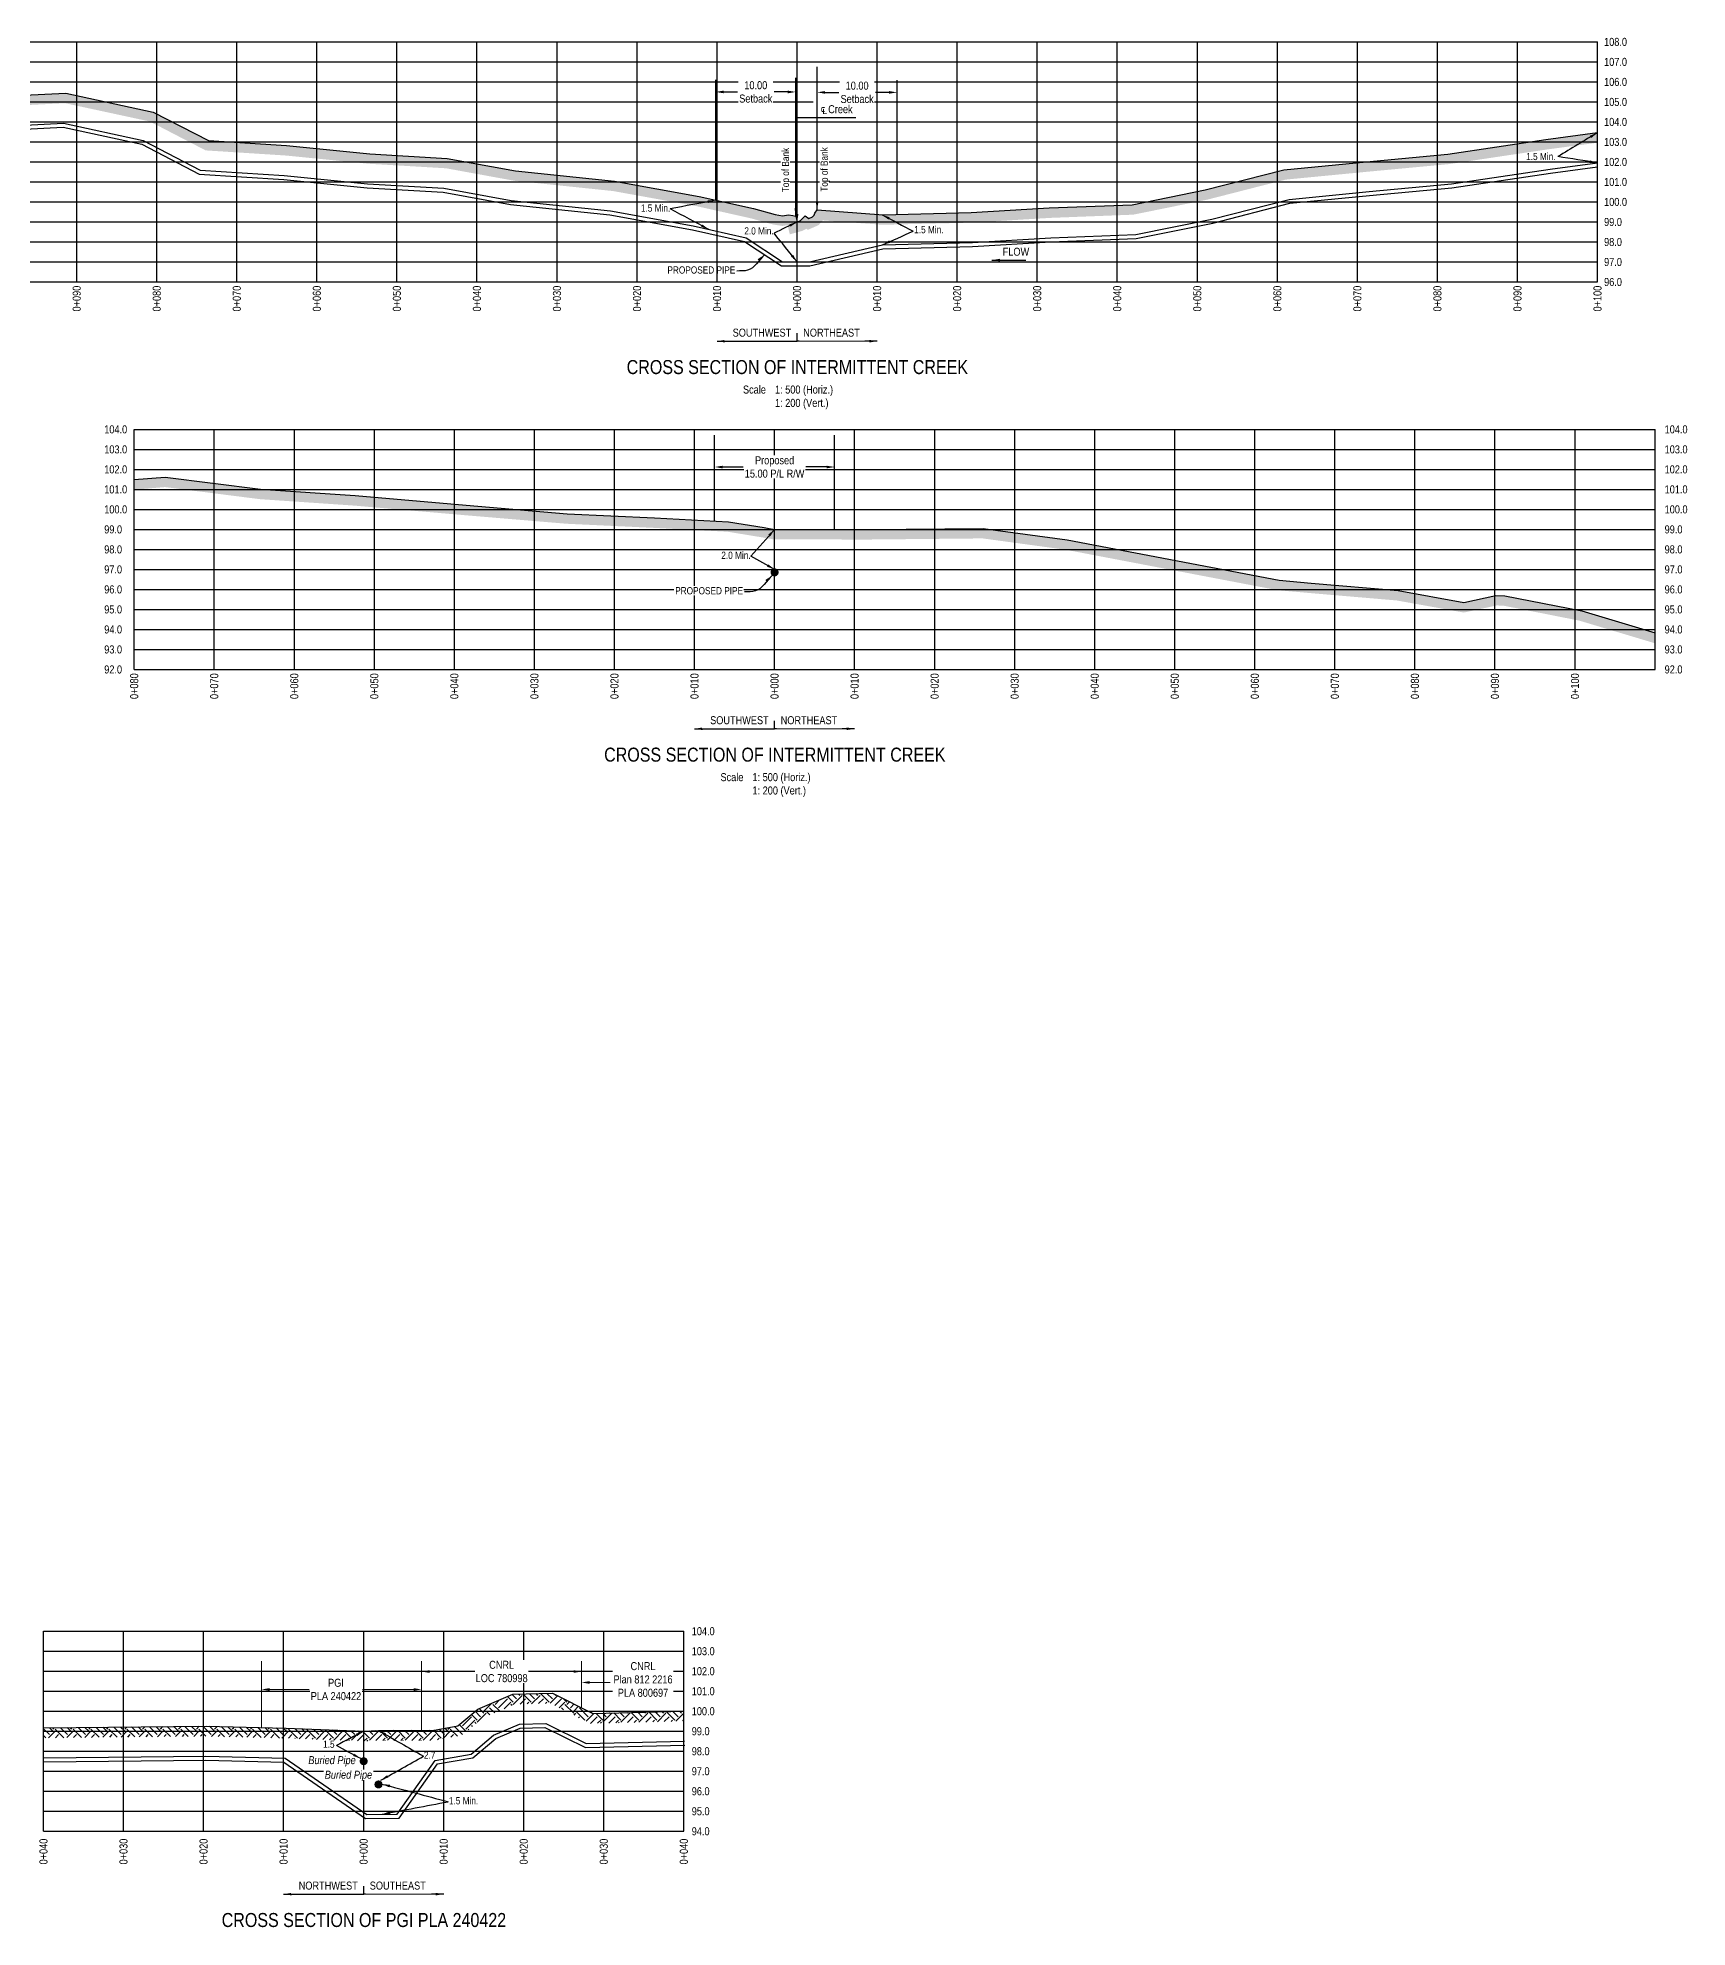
# Model space of a CAD drawing. Extents: x 406232 to 435383, y 6039561 to 6052989.
# Drawn here: x 415388 to 417449, y 6046361 to 6048722 of the extents above; entities that cross this region are included whole.
import ezdxf
from ezdxf.enums import TextEntityAlignment as Align

# ---------------------------------------------------------------- set-up
doc = ezdxf.new("R2010")
doc.units = 0
doc.header["$LTSCALE"] = 5
doc.header["$PDSIZE"] = 0.5
doc.linetypes.add('foc-TOPO', pattern=[1, 0.2, -0.8])
doc.layers.get('Defpoints').update_dxf_attribs({"color": 9})
for name, color, linetype in [('AS-PIPE-UG-T', 44, 'Continuous'), ('CG-NOTES', 7, 'Continuous'), ('DETAIL-T', 7, 'Continuous'), ('L-BD', 7, 'Continuous'), ('L-DETAIL-T', 3, 'Continuous'), ('L-MON', 1, 'Continuous'), ('P-CROSSINGS-GRID', 8, 'Continuous'), ('P-CROSSINGS-GROUND', 48, 'foc-TOPO'), ('P-CROSSINGS-LINE', 3, 'Continuous'), ('P-PROPOSED', 10, 'Continuous'), ('S-T7', 7, 'Continuous')]:
    doc.layers.add(name, color=color, linetype=linetype)
doc.layers.add('F-AR-T', color=190, linetype='Continuous', lineweight=9)
doc.layers.add('F-RW-T', color=190, linetype='Continuous', lineweight=9)
doc.styles.add('140', font='ARIALN.TTF', dxfattribs={"height": 15})
doc.styles.add('80', font='ARIALN.TTF', dxfattribs={"height": 10})
doc.styles.add('80CG', font='ARIALN.TTF', dxfattribs={"height": 10})
doc.styles.add('80L', font='ARIALN.TTF', dxfattribs={"height": 10})
doc.dimstyles.new('Compass 5 000', dxfattribs={"dimscale": 5, "dimtxt": 9, "dimasz": 2, "dimexe": 0.2, "dimexo": 0.0625, "dimgap": 0.5, "dimtad": 0, "dimtih": 1, "dimtoh": 1, "dimzin": 0, "dimdsep": 46, "dimtxsty": '80CG', "dimcen": 0.1, "dimse1": 1, "dimse2": 1, "dimclrd": 256, "dimclrt": 256, "dimaunit": 1, "dimadec": 4, "dimazin": 0, "dimtfac": 0.06, "dimtofl": 0, "dimtmove": 0, "dimatfit": 1, "dimfxl": 0.2, "dimtolj": 1, "dimtzin": 0, "dimlwd": -1, "dimarcsym": 0})
pattern_1 = [(45, (192.612, 2759.253), (0, 22.440395626), [15.86775592, -15.86775592]), (45, (188.404, 2763.461), (0, 22.440395626), [15.86775592, -15.86775592]), (45, (184.197, 2767.668), (0, 22.440395626), [15.86775592, -15.86775592]), (135, (184.197, 2770.473), (-22.440395626, 0), [15.86775592, -15.86775592]), (135, (188.404, 2774.681), (-22.440395626, 0), [15.86775592, -15.86775592]), (135, (192.612, 2778.889), (-22.440395626, 0), [15.86775592, -15.86775592])]

# ---------------------------------------------------------------- blocks, each defined once
blk = doc.blocks.new('*D867')
at = {"transparency": 16777216}
for p, q in [((416245.5, 6048654.5), (416262.5, 6048654.5)), ((416325.4, 6048654.5), (416308.4, 6048654.5))]:
    blk.add_line(p, q, dxfattribs=at)
for points in [[(416245.5, 6048656.2), (416245.5, 6048652.8), (416235.5, 6048654.5)], [(416325.4, 6048656.2), (416325.4, 6048652.8), (416335.4, 6048654.5)]]:
    blk.add_solid(points, dxfattribs=at)
at = {"layer": 'Defpoints', "color": 0, "transparency": 16777216}
for p in [(416235.5, 6048654.5), (416235.5, 6048636), (416335.4, 6048636)]:
    blk.add_point(p, dxfattribs=at)
at = {"transparency": 16777216, "insert": (416285.5, 6048654.5), "char_height": 10, "attachment_point": 5, "style": '80CG', "bg_fill": 3, "box_fill_scale": 1.1, "bg_fill_color": 256, "bg_fill_true_color": 13158600, "bg_fill_transparency": 0}
blk.add_mtext('\\A1;10.00\\PSetback', dxfattribs=at)
blk = doc.blocks.new('*D868')
at = {"transparency": 16777216}
for p, q in [((416372.1, 6048654), (416389.1, 6048654)), ((416452, 6048654), (416435, 6048654))]:
    blk.add_line(p, q, dxfattribs=at)
for points in [[(416372.1, 6048655.6), (416372.1, 6048652.3), (416362.1, 6048654)], [(416452, 6048655.6), (416452, 6048652.3), (416462, 6048654)]]:
    blk.add_solid(points, dxfattribs=at)
at = {"layer": 'Defpoints', "color": 0, "transparency": 16777216}
for p in [(416362.1, 6048654), (416362.1, 6048635.5), (416462, 6048635.5)]:
    blk.add_point(p, dxfattribs=at)
at = {"transparency": 16777216, "insert": (416412.1, 6048654), "char_height": 10, "attachment_point": 5, "style": '80CG', "bg_fill": 3, "box_fill_scale": 1.1, "bg_fill_color": 256, "bg_fill_true_color": 13158600, "bg_fill_transparency": 0}
blk.add_mtext('\\A1;10.00\\PSetback', dxfattribs=at)
blk = doc.blocks.new('PLIA')
at = {"color": 255, "const_width": 1}
blk.add_lwpolyline([(-0.5, 0, 1), (0.5, 0, 1)], format="xyb", close=True, dxfattribs=at)
blk = doc.blocks.new('PLIAA')
blk.add_blockref('PLIA', (0, 0))
blk = doc.blocks.new('PLIB')
at = {"color": 1}
blk.add_circle((0, 0), 0.8, dxfattribs=at)
blk = doc.blocks.new('PLIBB')
blk.add_blockref('PLIB', (0, 0))
blk = doc.blocks.new('PLICC')
for name in ['PLIAA', 'PLIBB']:
    blk.add_blockref(name, (0, 0))
blk = doc.blocks.new('PLI')
blk.add_blockref('PLICC', (0, 0))
blk = doc.blocks.new('*D870')
at = {"transparency": 16777216}
for p, q in [((416244, 6048185.8), (416269.9, 6048185.8)), ((416374, 6048185.8), (416348.1, 6048185.8))]:
    blk.add_line(p, q, dxfattribs=at)
for points in [[(416244, 6048187.4), (416244, 6048184.1), (416234, 6048185.8)], [(416374, 6048187.4), (416374, 6048184.1), (416384, 6048185.8)]]:
    blk.add_solid(points, dxfattribs=at)
at = {"layer": 'Defpoints', "color": 0, "transparency": 16777216}
for p in [(416234, 6048198.2), (416384, 6048198.2), (416384, 6048185.8)]:
    blk.add_point(p, dxfattribs=at)
at = {"transparency": 16777216, "insert": (416309, 6048185.8), "char_height": 10, "attachment_point": 5, "style": '80CG', "bg_fill": 3, "box_fill_scale": 1.1, "bg_fill_color": 256, "bg_fill_true_color": 13158600, "bg_fill_transparency": 0}
blk.add_mtext('\\A1;Proposed\\P15.00 P/L R/W', dxfattribs=at)
blk = doc.blocks.new('*D880')
at = {"layer": 'Defpoints', "color": 0, "transparency": 16777216}
for p in [(415668, 6046658), (415668, 6046648.6), (415867.9, 6046648.6)]:
    blk.add_point(p, dxfattribs=at)
at = {"layer": 'F-RW-T', "transparency": 16777216}
for p, q in [((415678, 6046658), (415727.7, 6046658)), ((415857.9, 6046658), (415794.3, 6046658))]:
    blk.add_line(p, q, dxfattribs=at)
for points in [[(415678, 6046659.7), (415678, 6046656.4), (415668, 6046658)], [(415857.9, 6046659.7), (415857.9, 6046656.4), (415867.9, 6046658)]]:
    blk.add_solid(points, dxfattribs=at)
at = {"layer": 'F-RW-T', "transparency": 16777216, "insert": (415761, 6046658), "char_height": 10, "attachment_point": 5, "style": '80CG', "bg_fill": 3, "box_fill_scale": 1.1, "bg_fill_color": 256, "bg_fill_true_color": 13158600, "bg_fill_transparency": 0}
blk.add_mtext('\\A1;PGI\\PPLA 240422', dxfattribs=at)
blk = doc.blocks.new('*D881')
at = {"layer": 'Defpoints', "color": 0, "transparency": 16777216}
for p in [(416067.8, 6046680.5), (415867.9, 6046674.7), (416067.8, 6046674.7)]:
    blk.add_point(p, dxfattribs=at)
at = {"layer": 'F-AR-T', "transparency": 16777216}
for p, q in [((415877.9, 6046680.5), (415933.7, 6046680.5)), ((416057.8, 6046680.5), (416002.3, 6046680.5))]:
    blk.add_line(p, q, dxfattribs=at)
for points in [[(415877.9, 6046682.1), (415877.9, 6046678.8), (415867.9, 6046680.5)], [(416057.8, 6046682.1), (416057.8, 6046678.8), (416067.8, 6046680.5)]]:
    blk.add_solid(points, dxfattribs=at)
at = {"layer": 'F-AR-T', "transparency": 16777216, "insert": (415968, 6046680.5), "char_height": 10, "attachment_point": 5, "style": '80CG', "bg_fill": 3, "box_fill_scale": 1.1, "bg_fill_color": 256, "bg_fill_true_color": 13158600, "bg_fill_transparency": 0}
blk.add_mtext('\\A1;CNRL\\PLOC 780998', dxfattribs=at)

msp = doc.modelspace()

# ---------------------------------------------------------------- hatches: boundary and pattern name
at = {"layer": 'P-CROSSINGS-GROUND'}
h = msp.add_hatch(dxfattribs=at)
h.set_pattern_fill('EARTH', color=256, scale=2.498859, angle=45)
h.set_pattern_definition(pattern_1)
h.paths.add_polyline_path([(414837.151, 6048646.026), (414918.802, 6048641.949), (415029.357, 6048670.203), (415106.855, 6048680.212), (415204.752, 6048653.745), (415309.299, 6048634.948), (415422.616, 6048640.438), (415528.544, 6048617.586), (415598.124, 6048581.471), (415698.268, 6048575.067), (415802.176, 6048564.764), (415898.62, 6048559.094), (415983.487, 6048543.57), (416107.372, 6048530.644), (416212.218, 6048511.624), (416279.545, 6048496.525), (416306.864, 6048488.918), (416318.767, 6048487.035), (416325.242, 6048488.138), (416328.026, 6048476.608), (416343.236, 6048480.755), (416348.707, 6048483.542), (416350.651, 6048482.224), (416364.002, 6048488.11), (416369.217, 6048493.857), (416369.265, 6048493.972), (416444.217, 6048488.516), (416555.016, 6048491.186), (416652.809, 6048497.092), (416757.203, 6048501.151), (416849.801, 6048519.965), (416947.507, 6048544.953), (417049.517, 6048554.783), (417151.564, 6048564.339), (417274.278, 6048582.675), (417337.151, 6048591.076), (417337.151, 6048603.681), (417272.528, 6048595.047), (417150.057, 6048576.747), (417048.336, 6048567.222), (416945.347, 6048557.297), (416847.007, 6048532.147), (416755.706, 6048513.597), (416652.19, 6048509.572), (416554.489, 6048503.672), (416444.521, 6048501.022), (416362.085, 6048507.022), (416359.465, 6048502.897), (416358.529, 6048500.672), (416356.533, 6048498.472), (416351.94, 6048496.447), (416347.332, 6048499.572), (416344.5, 6048497.172), (416341.36, 6048493.822), (416338.71, 6048492.472), (416337.151, 6048492.047), (416335.443, 6048499.122), (416331.95, 6048499.922), (416326.328, 6048500.997), (416318.693, 6048499.697), (416309.525, 6048501.147), (416282.59, 6048508.647), (416214.701, 6048523.872), (416109.138, 6048543.022), (415985.262, 6048555.947), (415900.117, 6048571.522), (415803.16, 6048577.222), (415699.283, 6048587.522), (415601.546, 6048593.772), (415532.814, 6048629.447), (415423.648, 6048652.997), (415310.113, 6048647.497), (415207.493, 6048665.947), (415107.718, 6048692.922), (415027.001, 6048682.497), (414917.538, 6048654.522), (414837.151, 6048658.535)])
h = msp.add_hatch(dxfattribs=at)
h.set_pattern_fill('EARTH', color=256, scale=2.498859, angle=45)
h.set_pattern_definition([(45, (164.46, 3001.199), (0, 22.440395626), [15.86775592, -15.86775592]), (45, (160.253, 3005.406), (0, 22.440395626), [15.86775592, -15.86775592]), (45, (156.045, 3009.614), (0, 22.440395626), [15.86775592, -15.86775592]), (135, (156.045, 3012.419), (-22.440395626, 0), [15.86775592, -15.86775592]), (135, (160.253, 3016.626), (-22.440395626, 0), [15.86775592, -15.86775592]), (135, (164.46, 3020.834), (-22.440395626, 0), [15.86775592, -15.86775592])])
h.paths.add_polyline_path([(415508.999, 6048157.455), (415547.451, 6048160.703), (415665.68, 6048145.618), (415783.919, 6048137.547), (415922.722, 6048125.5), (416048.981, 6048114.874), (416158.54, 6048109.713), (416249.941, 6048104.948), (416293.957, 6048097.767), (416307.903, 6048095.322), (416425.603, 6048095.14), (416568.903, 6048096.558), (416672.564, 6048082.419), (416937.508, 6048031.855), (416978.207, 6048028.222), (417086.24, 6048018.995), (417170.171, 6048003.909), (417211.185, 6048012.797), (417219.96, 6048012.448), (417314.462, 6047993.778), (417408.999, 6047965.432), (417408.999, 6047978.476), (417317.474, 6048005.919), (417221.427, 6048024.894), (417210.092, 6048025.344), (417169.944, 6048016.644), (417087.88, 6048031.394), (416979.294, 6048040.669), (416939.239, 6048044.244), (416674.581, 6048094.754), (416569.69, 6048109.061), (416425.551, 6048107.635), (416308.999, 6048107.815), (416296.042, 6048110.086), (416251.276, 6048117.389), (416159.159, 6048122.192), (416049.8, 6048127.344), (415923.786, 6048137.949), (415784.884, 6048150.004), (415666.897, 6048158.058), (415547.719, 6048173.265), (415508.999, 6048169.994)])
h = msp.add_hatch(dxfattribs=at)
h.set_pattern_fill('EARTH', color=256, scale=2.498859, angle=45)
h.set_pattern_definition(pattern_1)
h.paths.add_polyline_path([(415395.63, 6046610.033), (415598.817, 6046612.1), (415698.559, 6046609.674), (415795.63, 6046605.847), (415814.145, 6046606.798), (415881.803, 6046606.948), (415913.286, 6046612.476), (415938.072, 6046633.385), (415982.035, 6046652.044), (416031.617, 6046653.394), (416082.075, 6046628.083), (416195.63, 6046631.054), (416195.63, 6046618.555), (416079.272, 6046615.511), (416028.82, 6046640.819), (415984.739, 6046639.618), (415944.688, 6046622.62), (415918.766, 6046600.752), (415882.905, 6046594.456), (415814.479, 6046594.304), (415795.705, 6046593.341), (415698.161, 6046597.186), (415598.728, 6046599.604), (415395.758, 6046597.539)])

# ---------------------------------------------------------------- linework, layer by layer
for p, q in [((416235.488, 6048519.21), (416235.488, 6048669.736)), ((416335.443, 6048533.82), (416335.443, 6048671.981)), ((416462.039, 6048501.777), (416462.039, 6048669.206)), ((416234.034, 6048118.288), (416234.034, 6048225.669)), ((416383.965, 6048107.699), (416383.965, 6048225.669))]:
    msp.add_line(p, q)
at = {"layer": 'CG-NOTES'}
for p, q in [((416337.151, 6048343.025), (416337.151, 6048353.025)), ((416308.999, 6047858.656), (416308.999, 6047868.656)), ((415795.63, 6046402.257), (415795.63, 6046412.257))]:
    msp.add_line(p, q, dxfattribs=at)
at = {"layer": 'F-RW-T'}
msp.add_line((415667.989, 6046610.418), (415667.989, 6046693.231), dxfattribs=at)
at = {"layer": 'P-CROSSINGS-GRID', "color": 8}
for p, q in [((414837.151, 6048717.047), (417337.151, 6048717.047)), ((415437.151, 6048417.047), (415437.151, 6048717.047)), ((415537.151, 6048417.047), (415537.151, 6048717.047)), ((415637.151, 6048417.047), (415637.151, 6048717.047)), ((415737.151, 6048417.047), (415737.151, 6048717.047)), ((415837.151, 6048417.047), (415837.151, 6048717.047)), ((415937.151, 6048417.047), (415937.151, 6048717.047)), ((416037.151, 6048417.047), (416037.151, 6048717.047)), ((416137.151, 6048417.047), (416137.151, 6048717.047)), ((416237.151, 6048417.047), (416237.151, 6048717.047)), ((416337.151, 6048417.047), (416337.151, 6048717.047)), ((416437.151, 6048417.047), (416437.151, 6048717.047)), ((416537.151, 6048417.047), (416537.151, 6048717.047)), ((416637.151, 6048417.047), (416637.151, 6048717.047)), ((416737.151, 6048417.047), (416737.151, 6048717.047)), ((416837.151, 6048417.047), (416837.151, 6048717.047)), ((416937.151, 6048417.047), (416937.151, 6048717.047)), ((417037.151, 6048417.047), (417037.151, 6048717.047)), ((417137.151, 6048417.047), (417137.151, 6048717.047)), ((417237.151, 6048417.047), (417237.151, 6048717.047)), ((417337.151, 6048417.047), (417337.151, 6048717.047)), ((414837.151, 6048692.047), (417337.151, 6048692.047)), ((414837.151, 6048667.047), (417337.151, 6048667.047)), ((414837.151, 6048642.047), (417337.151, 6048642.047)), ((414837.151, 6048617.047), (417337.151, 6048617.047)), ((414837.151, 6048592.047), (417337.151, 6048592.047)), ((414837.151, 6048567.047), (417337.151, 6048567.047)), ((414837.151, 6048542.047), (417337.151, 6048542.047)), ((414837.151, 6048517.047), (417337.151, 6048517.047)), ((414837.151, 6048492.047), (417337.151, 6048492.047)), ((414837.151, 6048467.047), (417337.151, 6048467.047)), ((414837.151, 6048442.047), (417337.151, 6048442.047)), ((414837.151, 6048417.047), (417337.151, 6048417.047)), ((415508.999, 6048232.815), (417408.999, 6048232.815)), ((415508.999, 6047932.815), (415508.999, 6048232.815)), ((415608.999, 6047932.815), (415608.999, 6048232.815)), ((415708.999, 6047932.815), (415708.999, 6048232.815)), ((415808.999, 6047932.815), (415808.999, 6048232.815)), ((415908.999, 6047932.815), (415908.999, 6048232.815)), ((416008.999, 6047932.815), (416008.999, 6048232.815)), ((416108.999, 6047932.815), (416108.999, 6048232.815)), ((416208.999, 6047932.815), (416208.999, 6048232.815)), ((416308.999, 6047932.815), (416308.999, 6048232.815)), ((416408.999, 6047932.815), (416408.999, 6048232.815)), ((416508.999, 6047932.815), (416508.999, 6048232.815)), ((416608.999, 6047932.815), (416608.999, 6048232.815)), ((416708.999, 6047932.815), (416708.999, 6048232.815)), ((416808.999, 6047932.815), (416808.999, 6048232.815)), ((416908.999, 6047932.815), (416908.999, 6048232.815)), ((417008.999, 6047932.815), (417008.999, 6048232.815)), ((417108.999, 6047932.815), (417108.999, 6048232.815)), ((417208.999, 6047932.815), (417208.999, 6048232.815)), ((417308.999, 6047932.815), (417308.999, 6048232.815)), ((417408.999, 6047932.815), (417408.999, 6048232.815)), ((415508.999, 6048207.815), (417408.999, 6048207.815)), ((415508.999, 6048182.815), (417408.999, 6048182.815)), ((415508.999, 6048157.815), (417408.999, 6048157.815)), ((415508.999, 6048132.815), (417408.999, 6048132.815)), ((415508.999, 6048107.815), (417408.999, 6048107.815)), ((415508.999, 6048082.815), (417408.999, 6048082.815)), ((415508.999, 6048057.815), (417408.999, 6048057.815)), ((415508.999, 6048032.815), (417408.999, 6048032.815)), ((415508.999, 6048007.815), (417408.999, 6048007.815)), ((415508.999, 6047982.815), (417408.999, 6047982.815)), ((415508.999, 6047957.815), (417408.999, 6047957.815)), ((415508.999, 6047932.815), (417408.999, 6047932.815)), ((415395.63, 6046730.847), (416195.63, 6046730.847)), ((415395.63, 6046480.847), (415395.63, 6046730.847)), ((415495.63, 6046480.847), (415495.63, 6046730.847)), ((415595.63, 6046480.847), (415595.63, 6046730.847)), ((415695.63, 6046480.847), (415695.63, 6046730.847)), ((415795.63, 6046480.847), (415795.63, 6046730.847)), ((415895.63, 6046480.847), (415895.63, 6046730.847)), ((415995.63, 6046480.847), (415995.63, 6046730.847)), ((416095.63, 6046480.847), (416095.63, 6046730.847)), ((416195.63, 6046480.847), (416195.63, 6046730.847)), ((415395.63, 6046705.847), (416195.63, 6046705.847)), ((415395.63, 6046680.847), (416195.63, 6046680.847)), ((415395.63, 6046655.847), (416195.63, 6046655.847)), ((415395.63, 6046630.847), (416195.63, 6046630.847)), ((415395.63, 6046605.847), (416195.63, 6046605.847)), ((415395.63, 6046580.847), (416195.63, 6046580.847)), ((415395.63, 6046555.847), (416195.63, 6046555.847)), ((415395.63, 6046530.847), (416195.63, 6046530.847)), ((415395.63, 6046505.847), (416195.63, 6046505.847)), ((415395.63, 6046480.847), (416195.63, 6046480.847))]:
    msp.add_line(p, q, dxfattribs=at)
at = {"layer": 'P-CROSSINGS-LINE', "color": 3, "flags": 128}
for points in [[(415310.113, 6048647.497), (415423.648, 6048652.997), (415532.814, 6048629.447), (415601.546, 6048593.772), (415699.283, 6048587.522), (415803.16, 6048577.222), (415900.117, 6048571.522), (415985.262, 6048555.947), (416109.138, 6048543.022), (416214.701, 6048523.872), (416282.59, 6048508.647), (416309.525, 6048501.147), (416318.693, 6048499.697), (416326.328, 6048500.997), (416331.95, 6048499.922), (416335.443, 6048499.122), (416337.151, 6048492.047), (416338.71, 6048492.472), (416341.36, 6048493.822), (416344.5, 6048497.172), (416347.332, 6048499.572), (416351.94, 6048496.447), (416356.533, 6048498.472), (416358.529, 6048500.672), (416359.465, 6048502.897), (416362.085, 6048507.022), (416444.521, 6048501.022), (416554.489, 6048503.672), (416652.19, 6048509.572), (416755.706, 6048513.597), (416847.007, 6048532.147), (416945.347, 6048557.297), (417048.336, 6048567.222), (417150.057, 6048576.747), (417272.528, 6048595.047), (417337.151, 6048603.681)], [(415508.999, 6048169.994), (415547.719, 6048173.265), (415666.897, 6048158.058), (415784.884, 6048150.004), (415923.786, 6048137.949), (416049.8, 6048127.344), (416159.159, 6048122.192), (416251.276, 6048117.389), (416296.042, 6048110.086), (416308.999, 6048107.815), (416425.551, 6048107.635), (416569.69, 6048109.061), (416674.581, 6048094.754), (416939.239, 6048044.244), (416979.294, 6048040.669), (417087.88, 6048031.394), (417169.944, 6048016.644), (417210.092, 6048025.344), (417221.427, 6048024.894), (417317.474, 6048005.919), (417408.999, 6047978.476)], [(415395.63, 6046610.033), (415598.817, 6046612.1), (415698.559, 6046609.674), (415795.63, 6046605.847), (415814.145, 6046606.798), (415881.803, 6046606.948), (415913.286, 6046612.476), (415938.072, 6046633.385), (415982.035, 6046652.044), (416031.617, 6046653.394), (416082.075, 6046628.083), (416195.63, 6046631.054)]]:
    msp.add_lwpolyline(points, dxfattribs=at)
at = {"layer": 'P-PROPOSED'}
for points in [[(415307.672, 6048609.852), (415420.551, 6048615.32), (415520.002, 6048593.865), (415591.281, 6048556.869), (415696.237, 6048550.157), (415800.209, 6048539.848), (415895.628, 6048534.238), (415979.937, 6048518.816), (416103.84, 6048505.888), (416207.252, 6048487.128), (416273.455, 6048472.281), (416273.455, 6048472.281), (416318.924, 6048442.047), (416352.594, 6048442.047), (416443.61, 6048463.506), (416443.61, 6048463.506), (416556.071, 6048466.216), (416654.048, 6048472.133), (416760.195, 6048476.26), (416855.387, 6048495.601), (416951.827, 6048520.265), (417051.881, 6048529.907), (417154.578, 6048539.523), (417277.78, 6048557.932), (417337.151, 6048565.865)], [(415307.347, 6048604.832), (415420.137, 6048610.296), (415518.294, 6048589.121), (415589.912, 6048551.948), (415695.831, 6048545.175), (415799.816, 6048534.864), (415895.029, 6048529.267), (415979.227, 6048513.865), (416103.134, 6048500.937), (416206.258, 6048482.229), (416271.459, 6048467.607), (416317.414, 6048437.049), (416353.175, 6048437.049), (416444.25, 6048458.522), (416556.282, 6048461.222), (416654.295, 6048467.141), (416760.794, 6048471.282), (416856.505, 6048490.728), (416952.691, 6048515.327), (417052.353, 6048524.931), (417155.18, 6048534.56), (417278.48, 6048552.984), (417337.151, 6048560.823)]]:
    msp.add_lwpolyline(points, dxfattribs=at)

# ---------------------------------------------------------------- block references
at = {"layer": 'L-MON', "xscale": 4.997718399999963, "yscale": 4.997718399999963, "zscale": 4.997718399999963}
msp.add_blockref('PLI', (416308.999, 6048054.102), dxfattribs=at)

# ---------------------------------------------------------------- texts
at = {"style": '80L'}
msp.add_text('FLOW', height=9.9954, rotation=359.666704, dxfattribs=at).set_placement((416593.951, 6048449.934))
at = {"style": '80'}
for s, p in [('0+090', (415437.064, 6048412.351)), ('0+080', (415537.064, 6048412.351)), ('0+070', (415637.064, 6048412.351)), ('0+060', (415737.064, 6048412.351)), ('0+050', (415837.064, 6048412.351)), ('0+040', (415937.064, 6048412.351)), ('0+030', (416037.064, 6048412.351)), ('0+020', (416137.064, 6048412.351)), ('0+010', (416237.064, 6048412.351)), ('0+000', (416337.064, 6048412.351)), ('0+010', (416437.064, 6048412.351)), ('0+020', (416537.064, 6048412.351)), ('0+030', (416637.064, 6048412.351)), ('0+040', (416737.064, 6048412.351)), ('0+050', (416837.064, 6048412.351)), ('0+060', (416937.064, 6048412.351)), ('0+070', (417037.064, 6048412.351)), ('0+080', (417137.064, 6048412.351)), ('0+090', (417237.064, 6048412.351)), ('0+100', (417337.064, 6048412.351)), ('0+080', (415508.912, 6047927.982)), ('0+070', (415608.912, 6047927.982)), ('0+060', (415708.912, 6047927.982)), ('0+050', (415808.912, 6047927.982)), ('0+040', (415908.912, 6047927.982)), ('0+030', (416008.912, 6047927.982)), ('0+020', (416108.912, 6047927.982)), ('0+010', (416208.912, 6047927.982)), ('0+000', (416308.912, 6047927.982)), ('0+010', (416408.912, 6047927.982)), ('0+020', (416508.912, 6047927.982)), ('0+030', (416608.912, 6047927.982)), ('0+040', (416708.912, 6047927.982)), ('0+050', (416808.912, 6047927.982)), ('0+060', (416908.912, 6047927.982)), ('0+070', (417008.912, 6047927.982)), ('0+080', (417108.912, 6047927.982)), ('0+090', (417208.912, 6047927.982)), ('0+100', (417308.912, 6047927.982)), ('0+040', (415395.543, 6046471.584)), ('0+030', (415495.543, 6046471.584)), ('0+020', (415595.543, 6046471.584)), ('0+010', (415695.543, 6046471.584)), ('0+000', (415795.543, 6046471.584)), ('0+010', (415895.543, 6046471.584)), ('0+020', (415995.543, 6046471.584)), ('0+030', (416095.543, 6046471.584)), ('0+040', (416195.543, 6046471.584))]:
    msp.add_text(s, height=10, rotation=90, dxfattribs=at).set_placement(p, align=Align.MIDDLE_RIGHT)
at = {"char_height": 8.9959, "attachment_point": 1, "style": '80L'}
for s, width, insert in [('1.5 Min.', 45.29007, (417247.929, 6048578.36)), ('1.5 Min.', 45.29007, (416141.981, 6048513.915)), ('2.0 Min.', 45.29007, (416271.168, 6048485.355)), ('1.5 Min.', 45.29007, (416483.393, 6048486.956)), ('2.0 Min.', 45.29007, (416242.393, 6048079.959)), ('2.7 ', 13.9888, (415870.892, 6046580.497)), ('1.5 Min.', 45.29007, (415902.094, 6046523.523))]:
    msp.add_mtext_dynamic_manual_height_columns(s, width=width, gutter_width=44.979, heights=[0], dxfattribs=dict(at, insert=insert))
at = {"insert": (416175.125, 6048436.52), "char_height": 8.99589, "width": 84.29299, "attachment_point": 1, "style": '80L'}
msp.add_mtext('PROPOSED PIPE', dxfattribs=at)
at = {"layer": 'DETAIL-T', "char_height": 10, "attachment_point": 1, "style": '80L'}
for insert in [(416269.495, 6048287.565), (416241.344, 6047803.196)]:
    msp.add_mtext_dynamic_manual_height_columns('Scale^I1: 500 (Horiz.)\\P^I1: 200 (Vert.)', width=217.1051, gutter_width=45, heights=[0], dxfattribs=dict(at, insert=insert))
at = {"layer": 'L-DETAIL-T', "char_height": 17.5, "width": 426.70467, "attachment_point": 2, "rotation": 0, "style": '140'}
for s, insert in [('CROSS SECTION OF INTERMITTENT CREEK', (416337.432, 6048319.439)), ('CROSS SECTION OF INTERMITTENT CREEK', (416309.28, 6047835.07)), ('CROSS SECTION OF PGI PLA 240422', (415795.911, 6046378.671))]:
    msp.add_mtext(s, dxfattribs=dict(at, insert=insert))
at = {"layer": 'S-T7', "style": '80'}
for s, p in [('108.0', (417345.283, 6048717.047)), ('107.0', (417345.283, 6048692.047)), ('106.0', (417345.283, 6048667.047)), ('105.0', (417345.283, 6048642.047)), ('104.0', (417345.283, 6048617.047)), ('103.0', (417345.283, 6048592.047)), ('102.0', (417345.283, 6048567.047)), ('101.0', (417345.283, 6048542.047)), ('100.0', (417345.283, 6048517.047)), ('99.0', (417345.283, 6048492.047)), ('98.0', (417345.283, 6048467.047)), ('97.0', (417345.283, 6048442.047)), ('96.0', (417345.283, 6048417.047)), ('104.0', (415471.47, 6048232.815)), ('104.0', (417420.92, 6048232.815)), ('103.0', (415471.47, 6048207.815)), ('103.0', (417420.92, 6048207.815)), ('102.0', (415471.47, 6048182.815)), ('102.0', (417420.92, 6048182.815)), ('101.0', (415471.47, 6048157.815)), ('101.0', (417420.92, 6048157.815)), ('100.0', (415471.47, 6048132.815)), ('100.0', (417420.92, 6048132.815)), ('99.0', (415471.47, 6048107.815)), ('99.0', (417420.92, 6048107.815)), ('98.0', (415471.47, 6048082.815)), ('98.0', (417420.92, 6048082.815)), ('97.0', (415471.47, 6048057.815)), ('97.0', (417420.92, 6048057.815)), ('96.0', (415471.47, 6048032.815)), ('96.0', (417420.92, 6048032.815)), ('95.0', (415471.47, 6048007.815)), ('95.0', (417420.92, 6048007.815)), ('94.0', (415471.47, 6047982.815)), ('94.0', (417420.92, 6047982.815)), ('93.0', (415471.47, 6047957.815)), ('93.0', (417420.92, 6047957.815)), ('92.0', (415471.47, 6047932.815)), ('92.0', (417420.92, 6047932.815)), ('104.0', (416205.455, 6046730.847)), ('103.0', (416205.455, 6046705.847)), ('102.0', (416205.455, 6046680.847)), ('101.0', (416205.455, 6046655.847)), ('100.0', (416205.455, 6046630.847)), ('99.0', (416205.455, 6046605.847)), ('98.0', (416205.455, 6046580.847)), ('97.0', (416205.455, 6046555.847)), ('96.0', (416205.455, 6046530.847)), ('95.0', (416205.455, 6046505.847)), ('94.0', (416205.455, 6046480.847))]:
    msp.add_text(s, height=10, dxfattribs=at).set_placement(p, align=Align.MIDDLE_LEFT)

# ---------------------------------------------------------------- leaders
at = {"path_type": 1}
for points in [[(416337.151, 6048492.047), (416337.151, 6048622.591)], [(417337.151, 6048603.681), (417287.593, 6048573.658)], [(417337.151, 6048565.865), (417287.593, 6048573.658)], [(416235.488, 6048519.21), (416178.566, 6048508.363)], [(416335.443, 6048499.122), (416335.443, 6048533.82)], [(416362.085, 6048507.022), (416362.085, 6048541.72)], [(416226.826, 6048482.739), (416178.566, 6048508.363)], [(416296.26, 6048450.958), (416275.247, 6048431.699), (416261.856, 6048430.608)], [(416580.427, 6048444.303), (416622.847, 6048444.458)], [(416305.948, 6048050.119), (416284.935, 6048030.859), (416271.545, 6048029.768)]]:
    msp.add_leader(points, dimstyle='Compass 5 000', override={"dimgap": 0.5, "dimtad": 0}, dxfattribs=at)
for points in [[(416443.219, 6048501.138), (416482.108, 6048480.371)], [(416337.151, 6048492.047), (416308.392, 6048477.962)], [(416337.151, 6048442.047), (416308.392, 6048477.962)], [(416443.61, 6048463.506), (416482.108, 6048480.371)], [(416308.999, 6048107.815), (416279.377, 6048074.373)], [(416308.999, 6048057.815), (416279.377, 6048074.373)], [(415818.86, 6046502.215), (415901.031, 6046517.802)]]:
    msp.add_leader(points, dimstyle='Compass 5 000', dxfattribs=at)
at = {"layer": 'CG-NOTES', "path_type": 1}
for points in [[(416237.151, 6048343.025), (416337.151, 6048343.025)], [(416437.151, 6048343.025), (416337.151, 6048343.025)], [(416208.999, 6047858.656), (416308.999, 6047858.656)], [(416408.999, 6047858.656), (416308.999, 6047858.656)], [(415695.63, 6046402.257), (415795.63, 6046402.257)], [(415895.63, 6046402.257), (415795.63, 6046402.257)]]:
    msp.add_leader(points, dimstyle='Compass 5 000', override={"dimgap": 0.5, "dimtad": 0}, dxfattribs=at)
at = {"layer": 'L-BD', "path_type": 1}
msp.add_leader([(415814.145, 6046606.798), (415870.177, 6046574.684)], dimstyle='Compass 5 000', override={"dimgap": 0.5, "dimtad": 0}, dxfattribs=at)

# ---------------------------------------------------------------- next in the draw order: texts
at = {"insert": (416318.062, 6048529.151), "char_height": 8.99589, "width": 55.85483, "attachment_point": 1, "rotation": 90, "style": '80L', "bg_fill": 3, "box_fill_scale": 1.15, "bg_fill_color": 256, "bg_fill_true_color": 256, "bg_fill_transparency": 0}
msp.add_mtext('Top of Bank', dxfattribs=at)
at = {"color": 3, "char_height": 10, "width": 78.43132, "attachment_point": 3, "style": '80', "bg_fill": 2}
for s, insert in [('SOUTHWEST', (416329.783, 6048358.706)), ('SOUTHWEST', (416301.632, 6047874.337)), ('NORTHWEST', (415788.263, 6046417.938))]:
    msp.add_mtext(s, dxfattribs=dict(at, insert=insert))
at = {"insert": (416184.813, 6048035.68), "char_height": 8.99589, "width": 84.29299, "attachment_point": 1, "style": '80L', "bg_fill": 3, "box_fill_scale": 1.15, "bg_fill_color": 256, "bg_fill_true_color": 256, "bg_fill_transparency": 0}
msp.add_mtext('PROPOSED PIPE', dxfattribs=at)
at = {"layer": 'AS-PIPE-UG-T', "insert": (415726.473, 6046574.708), "char_height": 9.99544, "attachment_point": 1, "style": '80L', "bg_fill": 3, "box_fill_scale": 1.15, "bg_fill_color": 256, "bg_fill_true_color": 256, "bg_fill_transparency": 0}
msp.add_mtext_dynamic_manual_height_columns('{\\fArial Narrow|b0|i1|c0|p34;Buried Pipe}', width=59.00894, gutter_width=49.977, heights=[0], dxfattribs=at)
at = {"layer": 'L-BD', "insert": (416362.177, 6048637.955), "char_height": 9.99544, "width": 49.14274, "attachment_point": 1, "style": '80', "bg_fill": 2}
msp.add_mtext('\\pi4.23209;{\\fISOCPEUR|b0|i0|c0|p34;℄} Creek', dxfattribs=at)

# ---------------------------------------------------------------- next in the draw order: dimensions: what is measured, and where the dimension line sits
dim = msp.add_aligned_dim(p1=(416335.443, 6048636.013), p2=(416235.488, 6048636.013), distance=-18.487, text='10.00\\PSetback', dimstyle='Compass 5 000', override={"dimtfill": 1})
dim.commit()
dim.dimension.update_dxf_attribs({"geometry": '*D867', "text_midpoint": (416285.465, 6048654.5)})
at = {"color": 2}
dim = msp.add_aligned_dim(p1=(416234.034, 6048198.226), p2=(416383.965, 6048198.226), distance=-12.447, text='Proposed\\P15.00 P/L R/W', dimstyle='Compass 5 000', override={"dimtfill": 1}, dxfattribs=at)
dim.commit()
dim.dimension.update_dxf_attribs({"geometry": '*D870', "text_midpoint": (416308.999, 6048185.778)})
at = {"layer": 'F-AR-T', "color": 2}
dim = msp.add_linear_dim(base=(416067.806, 6046680.477), p1=(415867.897, 6046674.726), p2=(416067.806, 6046674.726), angle=0, text='CNRL\\PLOC 780998', dimstyle='Compass 5 000', override={"dimtfill": 1}, dxfattribs=at)
dim.commit()
dim.dimension.update_dxf_attribs({"geometry": '*D881', "text_midpoint": (415967.97, 6046680.477), "dimtype": 161})

# ---------------------------------------------------------------- next in the draw order: linework, layer by layer
for p, q in [((416362.085, 6048507.022), (416362.085, 6048685.89)), ((416337.151, 6048622.591), (416410.405, 6048622.591))]:
    msp.add_line(p, q)
at = {"layer": 'F-AR-T'}
msp.add_line((416077.802, 6046666.773), (416103.523, 6046666.723), dxfattribs=at)
msp.add_solid([(416077.802, 6046668.439), (416077.802, 6046665.107), (416067.806, 6046666.773)], dxfattribs=at)
at = {"layer": 'F-RW-T'}
for p, q in [((415867.897, 6046606.917), (415867.897, 6046693.231)), ((416067.806, 6046635.24), (416067.806, 6046693.231))]:
    msp.add_line(p, q, dxfattribs=at)

# ---------------------------------------------------------------- next in the draw order: texts
at = {"color": 3, "char_height": 10, "width": 71.79644, "attachment_point": 1, "style": '80', "bg_fill": 2}
for s, insert in [('NORTHEAST', (416344.741, 6048358.706)), ('NORTHEAST', (416316.589, 6047874.337)), ('SOUTHEAST', (415803.22, 6046417.938))]:
    msp.add_mtext(s, dxfattribs=dict(at, insert=insert))
at = {"insert": (415744.914, 6046594.099), "char_height": 8.9959, "attachment_point": 1, "style": '80L'}
msp.add_mtext_dynamic_manual_height_columns('1.5 ', width=13.9888, gutter_width=44.979, heights=[0], dxfattribs=at)
at = {"layer": 'AS-PIPE-UG-T', "insert": (415747.024, 6046556.51), "char_height": 9.99544, "attachment_point": 1, "style": '80L', "bg_fill": 3, "box_fill_scale": 1.15, "bg_fill_color": 256, "bg_fill_true_color": 256, "bg_fill_transparency": 0}
msp.add_mtext_dynamic_manual_height_columns('{\\fArial Narrow|b0|i1|c0|p34;Buried Pipe}', width=59.00894, gutter_width=49.977, heights=[0], dxfattribs=at)

# ---------------------------------------------------------------- next in the draw order: leaders
at = {"layer": 'L-BD', "path_type": 1}
for points in [[(415795.63, 6046605.847), (415761.539, 6046587.981)], [(415792.083, 6046571.58), (415761.539, 6046587.981)]]:
    msp.add_leader(points, dimstyle='Compass 5 000', override={"dimgap": 0.5, "dimtad": 0}, dxfattribs=at)

# ---------------------------------------------------------------- next in the draw order: linework, layer by layer
at = {"layer": 'P-PROPOSED'}
for points in [[(415396.012, 6046572.552), (415598.552, 6046574.613), (415697.365, 6046572.209), (415799.583, 6046501.832), (415837.408, 6046502.024), (415885.11, 6046569.472), (415929.726, 6046577.306), (415957.92, 6046601.09), (415990.148, 6046614.768), (416023.226, 6046615.669), (416073.665, 6046590.367), (416196.611, 6046593.584)], [(415396.063, 6046567.554), (415598.516, 6046569.614), (415695.756, 6046567.249), (415798.04, 6046496.827), (415840.004, 6046497.04), (415888.002, 6046564.906), (415931.918, 6046572.617), (415960.566, 6046596.784), (415991.23, 6046609.798), (416022.107, 6046610.639), (416072.543, 6046585.338), (416196.741, 6046588.588)]]:
    msp.add_lwpolyline(points, dxfattribs=at)

# ---------------------------------------------------------------- next in the draw order: block references
at = {"layer": 'L-MON', "color": 2, "xscale": 4.99771839999997, "yscale": 4.99771839999997, "zscale": 4.99771839999997}
for p in [(415795.63, 6046568.365), (415814.145, 6046539.329)]:
    msp.add_blockref('PLI', p, dxfattribs=at)

# ---------------------------------------------------------------- next in the draw order: texts
at = {"insert": (416366.495, 6048529.875), "char_height": 8.99589, "width": 55.85483, "attachment_point": 1, "rotation": 90, "style": '80L', "bg_fill": 3, "box_fill_scale": 1.15, "bg_fill_color": 256, "bg_fill_true_color": 256, "bg_fill_transparency": 0}
msp.add_mtext('Top of Bank', dxfattribs=at)
at = {"layer": 'F-RW-T', "insert": (416144.603, 6046670.523), "char_height": 9.99544, "attachment_point": 5, "style": '80CG', "bg_fill": 3, "box_fill_scale": 1.1, "bg_fill_color": 256, "bg_fill_true_color": 13158600, "bg_fill_transparency": 0}
msp.add_mtext('\\A1;CNRL\\PPlan 812 2216\\PPLA 800697', dxfattribs=at)

# ---------------------------------------------------------------- next in the draw order: dimensions: what is measured, and where the dimension line sits
dim = msp.add_aligned_dim(p1=(416462.039, 6048635.483), p2=(416362.085, 6048635.483), distance=-18.487, text='10.00\\PSetback', dimstyle='Compass 5 000', override={"dimtfill": 1})
dim.commit()
dim.dimension.update_dxf_attribs({"geometry": '*D868', "text_midpoint": (416412.062, 6048653.97)})
at = {"layer": 'F-RW-T', "color": 2}
dim = msp.add_linear_dim(base=(415667.989, 6046658.019), p1=(415867.897, 6046648.561), p2=(415667.989, 6046648.561), angle=180, text='PGI\\PPLA 240422', dimstyle='Compass 5 000', override={"dimtfill": 1}, dxfattribs=at)
dim.commit()
dim.dimension.update_dxf_attribs({"geometry": '*D880', "text_midpoint": (415760.988, 6046658.019), "dimtype": 161})

# ---------------------------------------------------------------- next in the draw order: leaders
at = {"path_type": 1}
msp.add_leader([(415818.469, 6046539.848), (415901.031, 6046517.802)], dimstyle='Compass 5 000', dxfattribs=at)
at = {"layer": 'L-BD', "path_type": 1}
msp.add_leader([(415816.932, 6046544.58), (415870.177, 6046574.684)], dimstyle='Compass 5 000', override={"dimgap": 0.5, "dimtad": 0}, dxfattribs=at)

doc.saveas('drawing.dxf')
